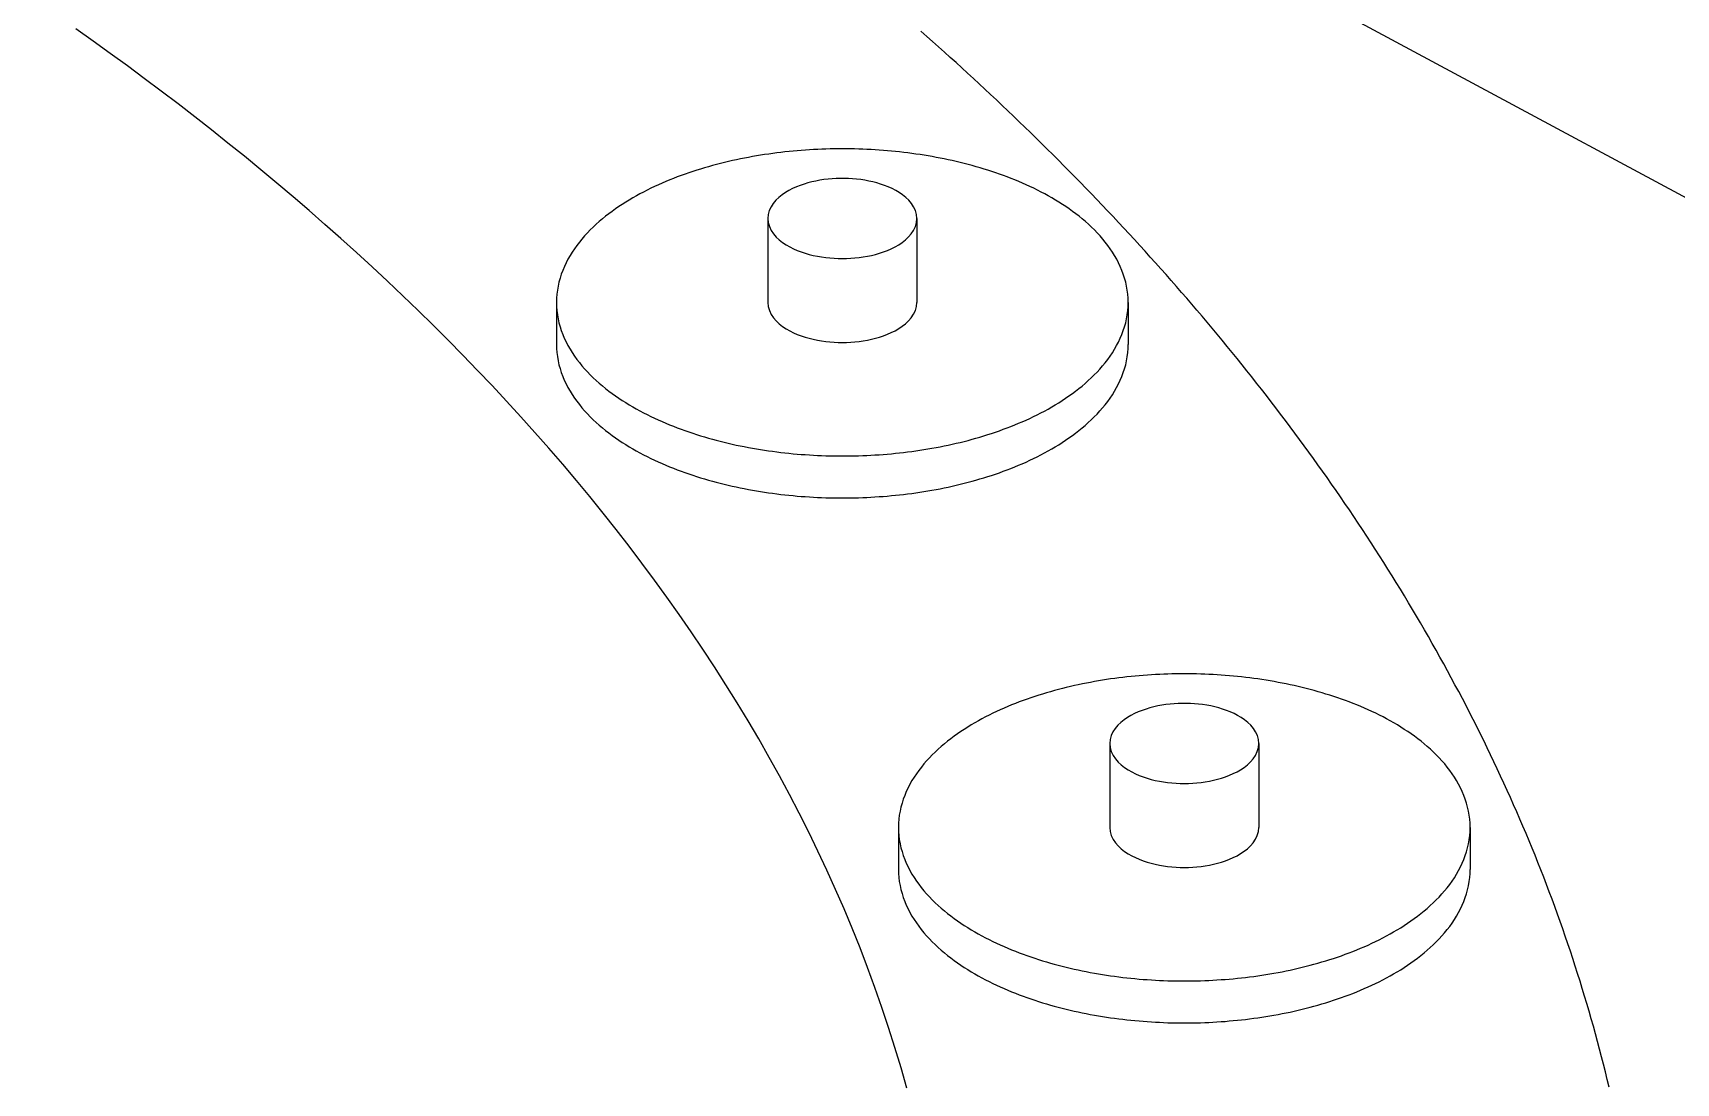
# Model space of a CAD drawing. Header units: millimetres. Extents: x 0 to 841, y 0 to 594.
# Drawn here: x 433.96 to 482.16, y 351.06 to 381.86 of the extents above; entities that cross this region are included whole.
import ezdxf

# ---------------------------------------------------------------- set-up
doc = ezdxf.new("R2010")
doc.units = ezdxf.units.MM
doc.layers.add('FINA', color=7, linetype='CONTINUOUS', lineweight=25)

msp = doc.modelspace()

# ---------------------------------------------------------------- linework, layer by layer
at = {"layer": 'FINA'}
for points in [[(389.943, 426.693), (506.009, 364.378)], [(459.59, 350.919), (459.422, 351.515), (459.244, 352.108), (459.058, 352.699), (458.862, 353.286), (458.657, 353.871), (458.443, 354.452), (458.221, 355.031), (457.99, 355.605), (457.751, 356.177), (457.504, 356.745), (457.248, 357.309), (456.985, 357.87), (456.714, 358.427), (456.436, 358.98), (456.15, 359.529), (455.856, 360.075), (455.556, 360.616), (455.248, 361.154), (454.934, 361.688), (454.613, 362.218), (454.286, 362.744), (453.952, 363.265), (453.612, 363.783), (453.266, 364.297), (452.914, 364.806), (452.556, 365.312), (452.192, 365.813), (451.823, 366.31), (451.448, 366.804), (451.068, 367.293), (450.683, 367.778), (450.293, 368.259), (449.898, 368.736), (449.498, 369.209), (449.093, 369.678), (448.684, 370.143), (448.27, 370.603), (447.851, 371.06), (447.429, 371.513), (447.002, 371.962), (446.571, 372.407), (446.136, 372.848), (445.698, 373.285), (445.255, 373.719), (444.809, 374.148), (444.359, 374.574), (443.905, 374.996), (443.449, 375.414), (442.988, 375.829), (442.525, 376.239), (442.058, 376.646), (441.588, 377.05), (441.114, 377.449), (440.638, 377.845), (440.159, 378.238), (439.677, 378.627), (439.192, 379.012), (438.704, 379.394), (438.214, 379.773), (437.721, 380.148), (437.225, 380.519), (436.727, 380.887), (436.227, 381.252), (435.724, 381.614), (435.218, 381.972)], [(459.59, 350.919), (459.422, 351.515), (459.244, 352.108), (459.058, 352.699), (458.862, 353.286), (458.657, 353.871), (458.443, 354.452), (458.221, 355.031), (457.99, 355.605), (457.751, 356.177), (457.504, 356.745), (457.248, 357.309), (456.985, 357.87), (456.714, 358.427), (456.436, 358.98), (456.15, 359.529), (455.856, 360.075), (455.556, 360.616), (455.248, 361.154), (454.934, 361.688), (454.613, 362.218), (454.286, 362.744), (453.952, 363.265), (453.612, 363.783), (453.266, 364.297), (452.914, 364.806), (452.556, 365.312), (452.192, 365.813), (451.823, 366.31), (451.448, 366.804), (451.068, 367.293), (450.683, 367.778), (450.293, 368.259), (449.898, 368.736), (449.498, 369.209), (449.093, 369.678), (448.684, 370.143), (448.27, 370.603), (447.851, 371.06), (447.429, 371.513), (447.002, 371.962), (446.571, 372.407), (446.136, 372.848), (445.698, 373.285), (445.255, 373.719), (444.809, 374.148), (444.359, 374.574), (443.905, 374.996), (443.449, 375.414), (442.988, 375.829), (442.525, 376.239), (442.058, 376.646), (441.588, 377.05), (441.114, 377.449), (440.638, 377.845), (440.159, 378.238), (439.677, 378.627), (439.192, 379.012), (438.704, 379.394), (438.214, 379.773), (437.721, 380.148), (437.225, 380.519), (436.727, 380.887), (436.227, 381.252), (435.724, 381.614), (435.218, 381.972)], [(480.19, 350.946), (480.137, 351.17), (480.082, 351.393), (480.026, 351.617), (479.97, 351.84), (479.912, 352.063), (479.852, 352.286), (479.792, 352.508), (479.731, 352.73), (479.668, 352.952), (479.605, 353.174), (479.54, 353.395), (479.474, 353.615), (479.407, 353.836), (479.339, 354.056), (479.27, 354.276), (479.2, 354.495), (479.129, 354.714), (479.056, 354.933), (478.983, 355.151), (478.908, 355.369), (478.833, 355.587), (478.756, 355.804), (478.678, 356.021), (478.6, 356.238), (478.52, 356.454), (478.439, 356.67), (478.357, 356.885), (478.275, 357.1), (478.191, 357.315), (478.106, 357.529), (478.02, 357.743), (477.933, 357.956), (477.845, 358.169), (477.756, 358.381), (477.666, 358.594), (477.576, 358.805), (477.484, 359.017), (477.391, 359.228), (477.297, 359.438), (477.203, 359.648), (477.107, 359.858), (477.011, 360.067), (476.913, 360.276), (476.815, 360.484), (476.715, 360.692), (476.615, 360.899), (476.514, 361.106), (476.412, 361.313), (476.309, 361.519), (476.205, 361.724), (476.1, 361.93), (475.995, 362.134), (475.888, 362.339), (475.781, 362.543), (475.672, 362.746), (475.563, 362.949), (475.453, 363.151), (475.343, 363.353), (475.231, 363.555), (475.118, 363.756), (475.005, 363.956), (474.891, 364.157), (474.776, 364.356), (474.66, 364.555), (474.544, 364.754), (474.426, 364.952), (474.308, 365.15), (474.189, 365.347), (474.069, 365.544), (473.949, 365.74), (473.827, 365.936), (473.705, 366.132), (473.582, 366.327), (473.459, 366.521), (473.334, 366.715), (473.209, 366.908), (473.084, 367.101), (472.957, 367.294), (472.83, 367.486), (472.702, 367.677), (472.573, 367.868), (472.443, 368.059), (472.313, 368.249), (472.182, 368.439), (472.051, 368.628), (471.918, 368.816), (471.785, 369.005), (471.652, 369.192), (471.517, 369.379), (471.382, 369.566), (471.247, 369.752), (471.11, 369.938), (470.973, 370.123), (470.836, 370.308), (470.697, 370.492), (470.558, 370.676), (470.419, 370.859), (470.278, 371.042), (470.138, 371.224), (469.996, 371.406), (469.854, 371.587), (469.711, 371.768), (469.568, 371.949), (469.424, 372.128), (469.279, 372.308), (469.134, 372.487), (468.989, 372.665), (468.842, 372.843), (468.695, 373.021), (468.548, 373.198), (468.4, 373.374), (468.251, 373.55), (468.102, 373.726), (467.952, 373.901), (467.802, 374.075), (467.651, 374.249), (467.499, 374.423), (467.347, 374.596), (467.195, 374.769), (467.042, 374.941), (466.888, 375.113), (466.734, 375.284), (466.579, 375.455), (466.424, 375.625), (466.269, 375.795), (466.112, 375.964), (465.956, 376.133), (465.798, 376.301), (465.641, 376.469), (465.482, 376.637), (465.324, 376.804), (465.164, 376.97), (465.005, 377.136), (464.845, 377.302), (464.684, 377.467), (464.523, 377.632), (464.361, 377.796), (464.199, 377.96), (464.037, 378.123), (463.874, 378.286), (463.71, 378.448), (463.546, 378.61), (463.382, 378.771), (463.217, 378.932), (463.052, 379.093), (462.886, 379.253), (462.72, 379.412), (462.553, 379.572), (462.386, 379.73), (462.219, 379.889), (462.051, 380.046), (461.883, 380.204), (461.714, 380.361), (461.545, 380.517), (461.375, 380.673), (461.205, 380.828), (461.035, 380.984), (460.864, 381.138), (460.693, 381.292), (460.521, 381.446), (460.349, 381.599), (460.177, 381.752), (460.004, 381.905)], [(466.086, 373.954), (466.083, 374.074), (466.074, 374.194), (466.059, 374.314), (466.039, 374.432), (466.012, 374.55), (465.98, 374.666), (465.943, 374.781), (465.901, 374.893), (465.855, 375.004), (465.803, 375.113), (465.748, 375.22), (465.688, 375.325), (465.625, 375.427), (465.558, 375.527), (465.487, 375.625), (465.414, 375.72), (465.338, 375.813), (465.259, 375.904), (465.177, 375.993), (465.093, 376.079), (465.007, 376.163), (464.919, 376.245), (464.829, 376.325), (464.737, 376.403), (464.644, 376.479), (464.549, 376.552), (464.452, 376.624), (464.354, 376.694), (464.255, 376.762), (464.154, 376.829), (464.053, 376.893), (463.95, 376.956), (463.846, 377.017), (463.741, 377.077), (463.636, 377.134), (463.529, 377.191), (463.422, 377.245), (463.314, 377.299), (463.205, 377.35), (463.096, 377.4), (462.986, 377.449), (462.875, 377.497), (462.764, 377.543), (462.652, 377.587), (462.54, 377.631), (462.427, 377.673), (462.314, 377.714), (462.2, 377.753), (462.086, 377.791), (461.972, 377.829), (461.857, 377.864), (461.741, 377.899), (461.626, 377.933), (461.51, 377.965), (461.393, 377.996), (461.277, 378.026), (461.16, 378.055), (461.043, 378.083), (460.926, 378.11), (460.808, 378.136), (460.69, 378.16), (460.572, 378.184), (460.454, 378.207), (460.335, 378.228), (460.217, 378.249), (460.098, 378.268), (459.979, 378.287), (459.86, 378.304), (459.741, 378.321), (459.621, 378.337), (459.502, 378.351), (459.382, 378.365), (459.263, 378.378), (459.143, 378.389), (459.023, 378.4), (458.903, 378.41), (458.783, 378.419), (458.663, 378.427), (458.542, 378.434), (458.422, 378.44), (458.302, 378.445), (458.182, 378.449), (458.061, 378.452), (457.941, 378.455), (457.821, 378.456), (457.7, 378.456), (457.58, 378.456), (457.459, 378.455), (457.339, 378.452), (457.219, 378.449), (457.098, 378.445), (456.978, 378.44), (456.858, 378.434), (456.738, 378.427), (456.618, 378.419), (456.497, 378.41), (456.377, 378.4), (456.258, 378.389), (456.138, 378.378), (456.018, 378.365), (455.898, 378.351), (455.779, 378.337), (455.66, 378.321), (455.54, 378.304), (455.421, 378.287), (455.302, 378.268), (455.183, 378.249), (455.065, 378.228), (454.946, 378.207), (454.828, 378.184), (454.71, 378.16), (454.592, 378.136), (454.475, 378.11), (454.357, 378.083), (454.24, 378.055), (454.123, 378.026), (454.007, 377.996), (453.891, 377.965), (453.775, 377.933), (453.659, 377.899), (453.544, 377.864), (453.429, 377.829), (453.314, 377.791), (453.2, 377.753), (453.086, 377.714), (452.973, 377.673), (452.86, 377.631), (452.748, 377.587), (452.636, 377.543), (452.525, 377.497), (452.414, 377.449), (452.304, 377.4), (452.195, 377.35), (452.086, 377.299), (451.978, 377.245), (451.871, 377.191), (451.764, 377.134), (451.659, 377.077), (451.554, 377.017), (451.45, 376.956), (451.348, 376.893), (451.246, 376.829), (451.146, 376.762), (451.046, 376.694), (450.948, 376.624), (450.852, 376.552), (450.757, 376.479), (450.663, 376.403), (450.571, 376.325), (450.481, 376.245), (450.393, 376.163), (450.307, 376.079), (450.223, 375.993), (450.142, 375.904), (450.063, 375.813), (449.986, 375.72), (449.913, 375.625), (449.843, 375.527), (449.776, 375.427), (449.712, 375.325), (449.653, 375.22), (449.597, 375.113), (449.546, 375.004), (449.499, 374.893), (449.457, 374.781), (449.42, 374.666), (449.388, 374.55), (449.362, 374.432), (449.341, 374.314), (449.326, 374.194), (449.317, 374.074), (449.314, 373.954)], [(459.888, 376.415), (459.876, 376.534), (459.844, 376.649), (459.792, 376.758), (459.726, 376.858), (459.648, 376.949), (459.561, 377.032), (459.468, 377.107), (459.369, 377.174), (459.265, 377.235), (459.158, 377.29), (459.049, 377.34), (458.937, 377.383), (458.824, 377.423), (458.709, 377.457), (458.593, 377.487), (458.475, 377.513), (458.357, 377.535), (458.239, 377.553), (458.12, 377.568), (458, 377.578), (457.88, 377.585), (457.76, 377.589), (457.64, 377.589), (457.52, 377.585), (457.4, 377.578), (457.281, 377.568), (457.162, 377.553), (457.043, 377.535), (456.925, 377.513), (456.808, 377.487), (456.692, 377.457), (456.577, 377.423), (456.463, 377.383), (456.351, 377.34), (456.242, 377.29), (456.135, 377.235), (456.032, 377.174), (455.933, 377.107), (455.839, 377.032), (455.752, 376.949), (455.674, 376.858), (455.608, 376.758), (455.557, 376.649), (455.524, 376.534), (455.513, 376.415)], [(455.513, 376.415), (455.524, 376.293), (455.559, 376.175), (455.612, 376.064), (455.681, 375.963), (455.762, 375.87), (455.852, 375.787), (455.949, 375.711), (456.051, 375.643), (456.158, 375.582), (456.268, 375.527), (456.38, 375.478), (456.495, 375.435), (456.612, 375.396), (456.73, 375.362), (456.849, 375.333), (456.969, 375.308), (457.091, 375.287), (457.212, 375.27), (457.334, 375.257), (457.457, 375.248), (457.58, 375.242), (457.703, 375.24), (457.825, 375.242), (457.948, 375.248), (458.071, 375.257), (458.193, 375.27), (458.315, 375.288), (458.436, 375.309), (458.556, 375.334), (458.675, 375.363), (458.793, 375.397), (458.91, 375.436), (459.025, 375.48), (459.137, 375.529), (459.247, 375.584)], [(455.513, 376.415), (455.513, 373.954)], [(459.247, 375.584), (459.353, 375.645), (459.455, 375.713), (459.551, 375.789), (459.64, 375.872), (459.721, 375.964), (459.789, 376.066), (459.842, 376.176), (459.876, 376.293), (459.888, 376.415)], [(459.888, 376.415), (459.888, 373.954)], [(449.314, 373.954), (449.317, 373.834), (449.326, 373.714), (449.341, 373.594), (449.362, 373.476), (449.388, 373.358), (449.42, 373.242), (449.457, 373.128), (449.499, 373.015), (449.545, 372.904), (449.597, 372.795), (449.652, 372.689), (449.712, 372.584), (449.775, 372.482), (449.842, 372.382), (449.912, 372.284), (449.986, 372.189), (450.062, 372.096), (450.141, 372.005), (450.222, 371.916), (450.306, 371.83), (450.392, 371.746), (450.48, 371.664), (450.57, 371.584), (450.662, 371.506), (450.756, 371.43), (450.851, 371.356), (450.947, 371.285), (451.045, 371.215), (451.144, 371.147), (451.245, 371.08), (451.346, 371.016), (451.449, 370.953), (451.553, 370.892), (451.657, 370.832), (451.763, 370.775), (451.869, 370.718), (451.976, 370.664), (452.084, 370.61), (452.193, 370.559), (452.302, 370.508), (452.412, 370.46), (452.523, 370.412), (452.634, 370.366), (452.746, 370.321), (452.858, 370.278), (452.971, 370.236), (453.084, 370.195), (453.198, 370.156), (453.312, 370.117), (453.426, 370.08), (453.541, 370.044), (453.656, 370.01), (453.772, 369.976), (453.888, 369.944), (454.004, 369.913), (454.121, 369.882), (454.237, 369.853), (454.354, 369.826), (454.472, 369.799), (454.589, 369.773), (454.707, 369.748), (454.825, 369.725), (454.943, 369.702), (455.062, 369.68), (455.18, 369.66), (455.299, 369.64), (455.418, 369.622), (455.537, 369.604), (455.656, 369.588), (455.775, 369.572), (455.895, 369.557), (456.014, 369.544), (456.134, 369.531), (456.254, 369.519), (456.374, 369.508), (456.494, 369.499), (456.614, 369.49), (456.734, 369.482), (456.854, 369.475), (456.974, 369.469), (457.094, 369.463), (457.215, 369.459), (457.335, 369.456), (457.455, 369.454), (457.575, 369.452), (457.696, 369.452), (457.816, 369.452), (457.936, 369.454), (458.057, 369.456), (458.177, 369.459), (458.297, 369.463), (458.418, 369.468), (458.538, 369.474), (458.658, 369.481), (458.778, 369.489), (458.898, 369.498), (459.018, 369.508), (459.138, 369.518), (459.258, 369.53), (459.377, 369.543), (459.497, 369.556), (459.616, 369.571), (459.736, 369.586), (459.855, 369.603), (459.974, 369.62), (460.093, 369.639), (460.212, 369.658), (460.33, 369.679), (460.449, 369.7), (460.567, 369.723), (460.685, 369.747), (460.803, 369.771), (460.92, 369.797), (461.037, 369.824), (461.154, 369.851), (461.271, 369.88), (461.388, 369.91), (461.504, 369.942), (461.62, 369.974), (461.736, 370.007), (461.851, 370.042), (461.966, 370.078), (462.08, 370.115), (462.194, 370.153), (462.308, 370.192), (462.421, 370.233), (462.534, 370.275), (462.646, 370.318), (462.758, 370.363), (462.869, 370.409), (462.98, 370.456), (463.09, 370.505), (463.199, 370.555), (463.308, 370.607), (463.416, 370.66), (463.523, 370.714), (463.63, 370.77)], [(449.314, 373.954), (449.314, 372.724)], [(455.513, 373.954), (455.524, 373.832), (455.559, 373.714), (455.612, 373.604), (455.681, 373.502), (455.762, 373.409), (455.852, 373.326), (455.949, 373.25), (456.051, 373.182), (456.158, 373.121), (456.268, 373.066), (456.38, 373.017), (456.495, 372.974), (456.612, 372.935), (456.73, 372.901), (456.849, 372.872), (456.969, 372.847), (457.091, 372.826), (457.212, 372.809), (457.334, 372.796), (457.457, 372.787), (457.58, 372.781), (457.703, 372.78), (457.825, 372.781), (457.948, 372.787), (458.071, 372.796), (458.193, 372.81), (458.315, 372.827), (458.436, 372.848), (458.556, 372.873), (458.675, 372.903), (458.793, 372.937), (458.91, 372.975), (459.025, 373.019), (459.137, 373.068), (459.247, 373.124)], [(459.247, 373.124), (459.353, 373.185), (459.455, 373.253), (459.551, 373.328), (459.64, 373.411), (459.721, 373.504), (459.789, 373.605), (459.842, 373.715), (459.876, 373.832), (459.888, 373.954)], [(463.63, 370.77), (463.736, 370.828), (463.841, 370.888), (463.944, 370.949), (464.047, 371.012), (464.149, 371.076), (464.25, 371.143), (464.349, 371.211), (464.448, 371.281), (464.544, 371.353), (464.64, 371.426), (464.734, 371.502), (464.826, 371.58), (464.916, 371.66), (465.004, 371.742), (465.09, 371.826), (465.175, 371.913), (465.256, 372.001), (465.336, 372.092), (465.412, 372.186), (465.486, 372.281), (465.556, 372.379), (465.623, 372.479), (465.687, 372.582), (465.747, 372.686), (465.802, 372.793), (465.854, 372.902), (465.901, 373.013), (465.943, 373.126), (465.98, 373.241), (466.012, 373.357), (466.038, 373.475), (466.059, 373.594), (466.074, 373.713), (466.083, 373.834), (466.086, 373.954)], [(466.086, 373.954), (466.086, 372.724)], [(449.314, 372.724), (449.317, 372.603), (449.326, 372.483), (449.341, 372.364), (449.362, 372.245), (449.388, 372.128), (449.42, 372.012), (449.457, 371.897), (449.499, 371.785), (449.545, 371.674), (449.597, 371.565), (449.652, 371.458), (449.712, 371.354), (449.775, 371.251), (449.842, 371.151), (449.912, 371.054), (449.986, 370.958), (450.062, 370.865), (450.141, 370.774), (450.222, 370.686), (450.306, 370.599), (450.392, 370.515), (450.48, 370.433), (450.57, 370.353), (450.662, 370.276), (450.756, 370.2), (450.851, 370.126), (450.947, 370.054), (451.045, 369.984), (451.144, 369.916), (451.245, 369.85), (451.346, 369.785), (451.449, 369.723), (451.553, 369.661), (451.657, 369.602), (451.763, 369.544), (451.869, 369.488), (451.976, 369.433), (452.084, 369.38), (452.193, 369.328), (452.302, 369.278), (452.412, 369.229), (452.523, 369.182), (452.634, 369.136), (452.746, 369.091), (452.858, 369.048), (452.971, 369.006), (453.084, 368.965), (453.198, 368.925), (453.312, 368.887), (453.426, 368.85), (453.541, 368.814), (453.656, 368.779), (453.772, 368.746), (453.888, 368.713), (454.004, 368.682), (454.121, 368.652), (454.237, 368.623), (454.354, 368.595), (454.472, 368.568), (454.589, 368.543), (454.707, 368.518), (454.825, 368.494), (454.943, 368.472), (455.062, 368.45), (455.18, 368.429), (455.299, 368.41), (455.418, 368.391), (455.537, 368.374), (455.656, 368.357), (455.775, 368.342), (455.895, 368.327), (456.014, 368.313), (456.134, 368.301), (456.254, 368.289), (456.374, 368.278), (456.494, 368.268), (456.614, 368.259), (456.734, 368.251), (456.854, 368.244), (456.974, 368.238), (457.094, 368.233), (457.215, 368.229), (457.335, 368.226), (457.455, 368.223), (457.575, 368.222), (457.696, 368.221), (457.816, 368.222), (457.936, 368.223), (458.057, 368.225), (458.177, 368.229), (458.297, 368.233), (458.418, 368.238), (458.538, 368.244), (458.658, 368.251), (458.778, 368.259), (458.898, 368.268), (459.018, 368.277), (459.138, 368.288), (459.258, 368.3), (459.377, 368.312), (459.497, 368.326), (459.616, 368.34), (459.736, 368.356), (459.855, 368.372), (459.974, 368.39), (460.093, 368.408), (460.212, 368.428), (460.33, 368.448), (460.449, 368.47), (460.567, 368.493), (460.685, 368.516), (460.803, 368.541), (460.92, 368.566), (461.037, 368.593), (461.154, 368.621), (461.271, 368.65), (461.388, 368.68), (461.504, 368.711), (461.62, 368.743), (461.736, 368.777), (461.851, 368.812), (461.966, 368.847), (462.08, 368.884), (462.194, 368.923), (462.308, 368.962), (462.421, 369.003), (462.534, 369.045), (462.646, 369.088), (462.758, 369.133), (462.869, 369.178), (462.98, 369.226), (463.09, 369.274), (463.199, 369.325), (463.308, 369.376), (463.416, 369.429), (463.523, 369.484), (463.63, 369.54)], [(463.63, 369.54), (463.736, 369.598), (463.841, 369.657), (463.944, 369.718), (464.047, 369.781), (464.149, 369.846), (464.25, 369.912), (464.349, 369.98), (464.448, 370.05), (464.544, 370.122), (464.64, 370.196), (464.734, 370.272), (464.826, 370.35), (464.916, 370.43), (465.004, 370.512), (465.09, 370.596), (465.175, 370.682), (465.256, 370.771), (465.336, 370.862), (465.412, 370.955), (465.486, 371.051), (465.556, 371.149), (465.623, 371.249), (465.687, 371.351), (465.747, 371.456), (465.802, 371.563), (465.854, 371.672), (465.901, 371.783), (465.943, 371.896), (465.98, 372.011), (466.012, 372.127), (466.038, 372.244), (466.059, 372.363), (466.074, 372.483), (466.083, 372.603), (466.086, 372.724)], [(476.117, 358.563), (476.114, 358.683), (476.105, 358.803), (476.09, 358.922), (476.07, 359.041), (476.043, 359.158), (476.012, 359.275), (475.975, 359.389), (475.933, 359.502), (475.886, 359.613), (475.834, 359.722), (475.779, 359.829), (475.719, 359.933), (475.656, 360.035), (475.589, 360.135), (475.519, 360.233), (475.445, 360.329), (475.369, 360.422), (475.29, 360.513), (475.208, 360.601), (475.124, 360.687), (475.038, 360.772), (474.95, 360.854), (474.86, 360.934), (474.768, 361.011), (474.675, 361.087), (474.58, 361.161), (474.483, 361.233), (474.385, 361.303), (474.286, 361.371), (474.185, 361.437), (474.084, 361.502), (473.981, 361.565), (473.877, 361.626), (473.773, 361.685), (473.667, 361.743), (473.561, 361.799), (473.453, 361.854), (473.345, 361.907), (473.237, 361.959), (473.127, 362.009), (473.017, 362.058), (472.907, 362.105), (472.795, 362.151), (472.684, 362.196), (472.571, 362.239), (472.458, 362.281), (472.345, 362.322), (472.231, 362.362), (472.117, 362.4), (472.003, 362.437), (471.888, 362.473), (471.773, 362.508), (471.657, 362.541), (471.541, 362.573), (471.425, 362.605), (471.308, 362.635), (471.191, 362.664), (471.074, 362.692), (470.957, 362.719), (470.839, 362.744), (470.721, 362.769), (470.603, 362.793), (470.485, 362.815), (470.367, 362.837), (470.248, 362.857), (470.129, 362.877), (470.01, 362.895), (469.891, 362.913), (469.772, 362.93), (469.653, 362.945), (469.533, 362.96), (469.413, 362.973), (469.294, 362.986), (469.174, 362.998), (469.054, 363.009), (468.934, 363.018), (468.814, 363.027), (468.694, 363.035), (468.574, 363.042), (468.453, 363.048), (468.333, 363.053), (468.213, 363.057), (468.092, 363.061), (467.972, 363.063), (467.852, 363.064), (467.731, 363.065), (467.611, 363.064), (467.491, 363.063), (467.37, 363.061), (467.25, 363.057), (467.13, 363.053), (467.009, 363.048), (466.889, 363.042), (466.769, 363.035), (466.649, 363.027), (466.529, 363.018), (466.409, 363.009), (466.289, 362.998), (466.169, 362.986), (466.049, 362.973), (465.93, 362.96), (465.81, 362.945), (465.691, 362.93), (465.571, 362.913), (465.452, 362.895), (465.333, 362.877), (465.215, 362.857), (465.096, 362.837), (464.978, 362.815), (464.859, 362.793), (464.741, 362.769), (464.623, 362.744), (464.506, 362.719), (464.389, 362.692), (464.271, 362.664), (464.155, 362.635), (464.038, 362.605), (463.922, 362.573), (463.806, 362.541), (463.69, 362.508), (463.575, 362.473), (463.46, 362.437), (463.345, 362.4), (463.231, 362.362), (463.118, 362.322), (463.004, 362.281), (462.891, 362.239), (462.779, 362.196), (462.667, 362.151), (462.556, 362.105), (462.445, 362.058), (462.335, 362.009), (462.226, 361.959), (462.117, 361.907), (462.009, 361.854), (461.902, 361.799), (461.796, 361.743), (461.69, 361.685), (461.585, 361.626), (461.482, 361.565), (461.379, 361.502), (461.277, 361.437), (461.177, 361.371), (461.078, 361.303), (460.98, 361.233), (460.883, 361.161), (460.788, 361.087), (460.694, 361.011), (460.602, 360.934), (460.512, 360.854), (460.424, 360.772), (460.338, 360.687), (460.254, 360.601), (460.173, 360.513), (460.094, 360.422), (460.018, 360.329), (459.944, 360.233), (459.874, 360.135), (459.807, 360.035), (459.743, 359.933), (459.684, 359.829), (459.628, 359.722), (459.577, 359.613), (459.53, 359.502), (459.488, 359.389), (459.451, 359.275), (459.419, 359.158), (459.393, 359.041), (459.372, 358.922), (459.357, 358.803), (459.348, 358.683), (459.345, 358.563)], [(469.919, 361.023), (469.908, 361.143), (469.875, 361.258), (469.824, 361.366), (469.757, 361.466), (469.679, 361.558), (469.593, 361.64), (469.499, 361.715), (469.4, 361.783), (469.296, 361.844), (469.19, 361.899), (469.08, 361.948), (468.968, 361.992), (468.855, 362.031), (468.74, 362.066), (468.624, 362.096), (468.507, 362.122), (468.389, 362.144), (468.27, 362.162), (468.151, 362.176), (468.031, 362.187), (467.911, 362.194), (467.791, 362.197), (467.671, 362.197), (467.551, 362.194), (467.432, 362.187), (467.312, 362.176), (467.193, 362.162), (467.074, 362.144), (466.956, 362.122), (466.839, 362.096), (466.723, 362.066), (466.608, 362.031), (466.494, 361.992), (466.383, 361.948), (466.273, 361.899), (466.166, 361.844), (466.063, 361.783), (465.964, 361.715), (465.87, 361.64), (465.783, 361.558), (465.705, 361.466), (465.639, 361.366), (465.588, 361.258), (465.555, 361.143), (465.544, 361.023)], [(465.544, 361.023), (465.556, 360.901), (465.59, 360.783), (465.643, 360.673), (465.712, 360.571), (465.793, 360.479), (465.883, 360.395), (465.98, 360.32), (466.082, 360.252), (466.189, 360.191), (466.299, 360.136), (466.411, 360.087), (466.526, 360.043), (466.643, 360.005), (466.761, 359.971), (466.88, 359.941), (467.001, 359.916), (467.122, 359.895), (467.243, 359.878), (467.366, 359.865), (467.488, 359.856), (467.611, 359.851), (467.734, 359.849), (467.857, 359.851), (467.979, 359.856), (468.102, 359.866), (468.224, 359.879), (468.346, 359.896), (468.467, 359.917), (468.587, 359.942), (468.706, 359.972), (468.824, 360.006), (468.941, 360.045), (469.056, 360.089), (469.168, 360.138), (469.278, 360.193)], [(465.544, 361.023), (465.544, 358.563)], [(469.278, 360.193), (469.384, 360.254), (469.486, 360.322), (469.582, 360.397), (469.672, 360.481), (469.752, 360.573), (469.82, 360.674), (469.873, 360.784), (469.907, 360.902), (469.919, 361.023)], [(469.919, 361.023), (469.919, 358.563)], [(459.345, 358.563), (459.348, 358.442), (459.357, 358.322), (459.372, 358.203), (459.393, 358.084), (459.419, 357.967), (459.451, 357.851), (459.488, 357.736), (459.53, 357.624), (459.577, 357.513), (459.628, 357.404), (459.684, 357.297), (459.743, 357.193), (459.807, 357.09), (459.873, 356.99), (459.944, 356.893), (460.017, 356.797), (460.093, 356.704), (460.172, 356.613), (460.254, 356.525), (460.338, 356.438), (460.424, 356.354), (460.512, 356.272), (460.602, 356.192), (460.693, 356.115), (460.787, 356.039), (460.882, 355.965), (460.978, 355.893), (461.076, 355.823), (461.176, 355.755), (461.276, 355.689), (461.378, 355.624), (461.48, 355.561), (461.584, 355.5), (461.689, 355.441), (461.794, 355.383), (461.9, 355.327), (462.008, 355.272), (462.116, 355.219), (462.224, 355.167), (462.334, 355.117), (462.444, 355.068), (462.554, 355.021), (462.665, 354.975), (462.777, 354.93), (462.889, 354.887), (463.002, 354.845), (463.115, 354.804), (463.229, 354.764), (463.343, 354.726), (463.458, 354.689), (463.572, 354.653), (463.688, 354.618), (463.803, 354.585), (463.919, 354.552), (464.035, 354.521), (464.152, 354.491), (464.269, 354.462), (464.386, 354.434), (464.503, 354.407), (464.621, 354.382), (464.738, 354.357), (464.856, 354.333), (464.974, 354.311), (465.093, 354.289), (465.211, 354.268), (465.33, 354.249), (465.449, 354.23), (465.568, 354.213), (465.687, 354.196), (465.807, 354.18), (465.926, 354.166), (466.046, 354.152), (466.165, 354.139), (466.285, 354.128), (466.405, 354.117), (466.525, 354.107), (466.645, 354.098), (466.765, 354.09), (466.885, 354.083), (467.005, 354.077), (467.125, 354.072), (467.246, 354.068), (467.366, 354.065), (467.486, 354.062), (467.607, 354.061), (467.727, 354.06), (467.847, 354.061), (467.968, 354.062), (468.088, 354.064), (468.208, 354.068), (468.329, 354.072), (468.449, 354.077), (468.569, 354.083), (468.689, 354.09), (468.809, 354.098), (468.929, 354.106), (469.049, 354.116), (469.169, 354.127), (469.289, 354.139), (469.408, 354.151), (469.528, 354.165), (469.648, 354.179), (469.767, 354.195), (469.886, 354.211), (470.005, 354.229), (470.124, 354.247), (470.243, 354.267), (470.361, 354.287), (470.48, 354.309), (470.598, 354.331), (470.716, 354.355), (470.834, 354.38), (470.951, 354.405), (471.069, 354.432), (471.186, 354.46), (471.303, 354.489), (471.419, 354.519), (471.535, 354.55), (471.651, 354.582), (471.767, 354.616), (471.882, 354.65), (471.997, 354.686), (472.111, 354.723), (472.226, 354.761), (472.339, 354.801), (472.453, 354.842), (472.565, 354.884), (472.678, 354.927), (472.789, 354.971), (472.901, 355.017), (473.011, 355.065), (473.121, 355.113), (473.231, 355.164), (473.339, 355.215), (473.447, 355.268), (473.555, 355.323), (473.661, 355.379)], [(459.345, 358.563), (459.345, 357.332)], [(465.544, 358.563), (465.556, 358.44), (465.59, 358.323), (465.643, 358.212), (465.712, 358.111), (465.793, 358.018), (465.883, 357.934), (465.98, 357.859), (466.082, 357.791), (466.189, 357.73), (466.299, 357.675), (466.411, 357.626), (466.526, 357.582), (466.643, 357.544), (466.761, 357.51), (466.88, 357.481), (467.001, 357.456), (467.122, 357.435), (467.243, 357.418), (467.366, 357.405), (467.488, 357.395), (467.611, 357.39), (467.734, 357.388), (467.857, 357.39), (467.979, 357.396), (468.102, 357.405), (468.224, 357.418), (468.346, 357.435), (468.467, 357.456), (468.587, 357.482), (468.706, 357.511), (468.824, 357.545), (468.941, 357.584), (469.056, 357.628), (469.168, 357.677), (469.278, 357.732)], [(469.278, 357.732), (469.384, 357.793), (469.486, 357.861), (469.582, 357.936), (469.672, 358.02), (469.752, 358.112), (469.82, 358.214), (469.873, 358.324), (469.907, 358.441), (469.919, 358.563)], [(473.661, 355.379), (473.767, 355.437), (473.872, 355.496), (473.976, 355.557), (474.079, 355.62), (474.18, 355.685), (474.281, 355.751), (474.381, 355.819), (474.479, 355.889), (474.576, 355.961), (474.671, 356.035), (474.765, 356.111), (474.857, 356.189), (474.947, 356.269), (475.035, 356.351), (475.122, 356.435), (475.206, 356.521), (475.288, 356.61), (475.367, 356.701), (475.443, 356.794), (475.517, 356.89), (475.587, 356.987), (475.654, 357.088), (475.718, 357.19), (475.778, 357.295), (475.834, 357.402), (475.885, 357.511), (475.932, 357.622), (475.974, 357.735), (476.011, 357.849), (476.043, 357.966), (476.07, 358.083), (476.09, 358.202), (476.105, 358.322), (476.114, 358.442), (476.117, 358.563)], [(476.117, 358.563), (476.117, 357.332)], [(459.345, 357.332), (459.348, 357.212), (459.357, 357.092), (459.372, 356.973), (459.393, 356.854), (459.419, 356.737), (459.451, 356.62), (459.488, 356.506), (459.53, 356.393), (459.577, 356.282), (459.628, 356.173), (459.684, 356.067), (459.743, 355.962), (459.807, 355.86), (459.873, 355.76), (459.944, 355.662), (460.017, 355.567), (460.093, 355.474), (460.172, 355.383), (460.254, 355.294), (460.338, 355.208), (460.424, 355.124), (460.512, 355.042), (460.602, 354.962), (460.693, 354.884), (460.787, 354.808), (460.882, 354.735), (460.978, 354.663), (461.076, 354.593), (461.176, 354.525), (461.276, 354.458), (461.378, 354.394), (461.48, 354.331), (461.584, 354.27), (461.689, 354.21), (461.794, 354.153), (461.9, 354.096), (462.008, 354.042), (462.116, 353.989), (462.224, 353.937), (462.334, 353.887), (462.444, 353.838), (462.554, 353.79), (462.665, 353.744), (462.777, 353.7), (462.889, 353.656), (463.002, 353.614), (463.115, 353.573), (463.229, 353.534), (463.343, 353.496), (463.458, 353.458), (463.572, 353.423), (463.688, 353.388), (463.803, 353.354), (463.919, 353.322), (464.035, 353.291), (464.152, 353.261), (464.269, 353.232), (464.386, 353.204), (464.503, 353.177), (464.621, 353.151), (464.738, 353.126), (464.856, 353.103), (464.974, 353.08), (465.093, 353.059), (465.211, 353.038), (465.33, 353.018), (465.449, 353), (465.568, 352.982), (465.687, 352.966), (465.807, 352.95), (465.926, 352.935), (466.046, 352.922), (466.165, 352.909), (466.285, 352.897), (466.405, 352.887), (466.525, 352.877), (466.645, 352.868), (466.765, 352.86), (466.885, 352.853), (467.005, 352.847), (467.125, 352.842), (467.246, 352.837), (467.366, 352.834), (467.486, 352.832), (467.607, 352.83), (467.727, 352.83), (467.847, 352.83), (467.968, 352.832), (468.088, 352.834), (468.208, 352.837), (468.329, 352.841), (468.449, 352.846), (468.569, 352.852), (468.689, 352.859), (468.809, 352.867), (468.929, 352.876), (469.049, 352.886), (469.169, 352.897), (469.289, 352.908), (469.408, 352.921), (469.528, 352.934), (469.648, 352.949), (469.767, 352.965), (469.886, 352.981), (470.005, 352.999), (470.124, 353.017), (470.243, 353.037), (470.361, 353.057), (470.48, 353.079), (470.598, 353.101), (470.716, 353.125), (470.834, 353.149), (470.951, 353.175), (471.069, 353.202), (471.186, 353.23), (471.303, 353.259), (471.419, 353.289), (471.535, 353.32), (471.651, 353.352), (471.767, 353.385), (471.882, 353.42), (471.997, 353.456), (472.111, 353.493), (472.226, 353.531), (472.339, 353.57), (472.453, 353.611), (472.565, 353.653), (472.678, 353.696), (472.789, 353.741), (472.901, 353.787), (473.011, 353.834), (473.121, 353.883), (473.231, 353.933), (473.339, 353.985), (473.447, 354.038), (473.555, 354.092), (473.661, 354.149)], [(473.661, 354.149), (473.767, 354.206), (473.872, 354.266), (473.976, 354.327), (474.079, 354.39), (474.18, 354.454), (474.281, 354.521), (474.381, 354.589), (474.479, 354.659), (474.576, 354.731), (474.671, 354.805), (474.765, 354.88), (474.857, 354.958), (474.947, 355.038), (475.035, 355.12), (475.122, 355.205), (475.206, 355.291), (475.288, 355.38), (475.367, 355.471), (475.443, 355.564), (475.517, 355.659), (475.587, 355.757), (475.654, 355.857), (475.718, 355.96), (475.778, 356.064), (475.834, 356.171), (475.885, 356.28), (475.932, 356.391), (475.974, 356.504), (476.011, 356.619), (476.043, 356.735), (476.07, 356.853), (476.09, 356.972), (476.105, 357.091), (476.114, 357.212), (476.117, 357.332)]]:
    msp.add_lwpolyline(points, dxfattribs=at)

doc.saveas('drawing.dxf')
